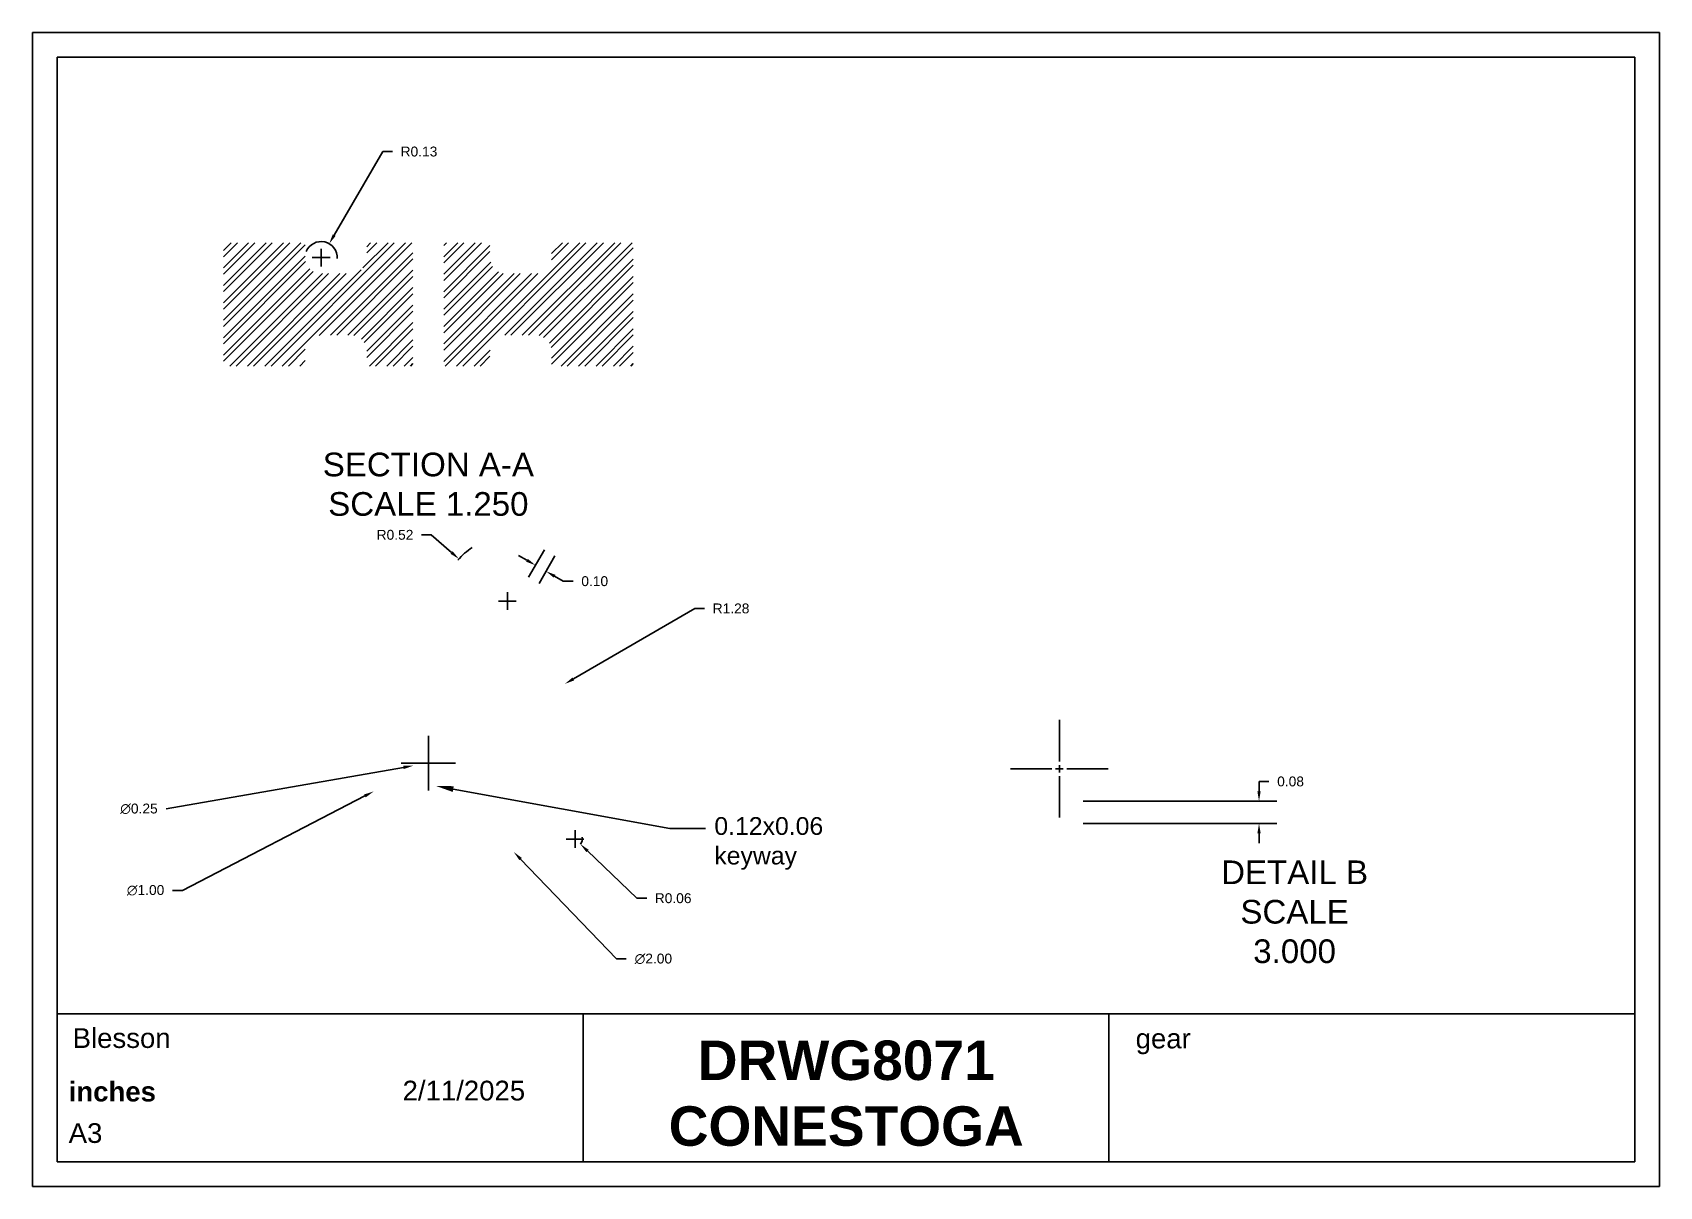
# Paper-space layout 'Layout1' of a CAD drawing. Header units: inches. Extents: x 0.8 to 17.3, y 0.9 to 12.6.
import ezdxf
from ezdxf import colors
from ezdxf.entities.mleader import LeaderData, LeaderLine
from ezdxf.math import Vec2, Vec3

# ---------------------------------------------------------------- set-up
doc = ezdxf.new("R2010")
doc.units = ezdxf.units.IN
doc.header["$MEASUREMENT"] = 0
doc.linetypes.add('CENTER2', pattern=[1.125, 0.75, -0.125, 0.125, -0.125])
doc.linetypes.add('HIDDEN', pattern=[0.375, 0.25, -0.125])
for name, color, linetype in [('Annotations', 140, 'Continuous'), ('Center', 10, 'CENTER2'), ('hidden', 100, 'HIDDEN')]:
    doc.layers.add(name, color=color, linetype=linetype)
doc.layers.add('MD_Annotation', color=7, linetype='Continuous', lineweight=25)
doc.layers.add('MD_Hatching', color=7, linetype='Continuous', lineweight=25)
doc.styles.get("Standard").update_dxf_attribs({"font": 'arial.ttf'})
doc.dimstyles.get("Standard").update_dxf_attribs({"dimtxt": 0.1, "dimasz": 0.1, "dimexe": 0.18, "dimexo": 0.0625, "dimgap": 0.09, "dimtad": 0, "dimtih": 1, "dimtoh": 1, "dimzin": 0, "dimdsep": 46, "dimtxsty": 'Standard', "dimcen": 0.09, "dimadec": 0, "dimazin": 0, "dimtfac": 1, "dimtofl": 0, "dimtmove": 0, "dimatfit": 3, "dimfxl": 1, "dimtolj": 1, "dimtzin": 0, "dimarcsym": 0})

# ---------------------------------------------------------------- blocks, each defined once
blk = doc.blocks.new('*D33')
at = {"layer": 'Annotations', "color": 0, "lineweight": -2, "transparency": 16777216}
for p, q in [((4.780920326594202, 7.554610091899749), (4.880920326594204, 7.554610091899749)), ((4.880920326594204, 7.554610091899749), (5.086953941078486, 7.375718031461051)), ((5.653272142599235, 6.79400297715998), (5.653272142599235, 6.97400297715998)), ((5.563272142599235, 6.88400297715998), (5.743272142599234, 6.884002977159979))]:
    blk.add_line(p, q, dxfattribs=at)
blk.add_arc((5.653272142599235, 6.884002977159979), 0.6500000000000008, 123.1667925779748, 140.5290095421546, dxfattribs=at)
at = {"layer": 'Annotations', "color": 0, "transparency": 16777216}
blk.add_solid([(5.097880942285177, 7.388302880383734), (5.076026939871794, 7.363133182538367), (5.162463034614586, 7.310156024220908)], dxfattribs=at)
at = {"layer": 'Defpoints', "color": 0, "transparency": 16777216}
for p in [(5.162463034614586, 7.310156024220908), (5.653272142599235, 6.884002977159979)]:
    blk.add_point(p, dxfattribs=at)
at = {"layer": 'Annotations', "color": 0, "transparency": 16777216, "insert": (4.513703409813847, 7.554610091899749), "char_height": 0.1, "attachment_point": 5}
blk.add_mtext('\\A1;R0.52', dxfattribs=at)
blk = doc.blocks.new('*D34')
at = {"layer": 'Annotations', "color": 0, "lineweight": -2, "transparency": 16777216}
for p, q in [((4.389092280948026, 11.44079915240102), (3.896342772502264, 10.5932599721359)), ((4.489092280948028, 11.44079915240102), (4.389092280948026, 11.44079915240102)), ((3.764406068889001, 10.27632615746812), (3.764406068889002, 10.45632615746813)), ((3.674406068889001, 10.36632615746812), (3.854406068889, 10.36632615746812))]:
    blk.add_line(p, q, dxfattribs=at)
blk.add_arc((3.764406068889001, 10.36632615746813), 0.1624999999999996, 356.3606802431818, 157.9631617257375, dxfattribs=at)
at = {"layer": 'Annotations', "color": 0, "transparency": 16777216}
blk.add_solid([(3.881934276332881, 10.60163690569864), (3.910751268671646, 10.58488303857315), (3.846081171125783, 10.5068089951196)], dxfattribs=at)
at = {"layer": 'Defpoints', "color": 0, "transparency": 16777216}
for p in [(3.846081171125783, 10.5068089951196), (3.764406068889001, 10.36632615746813)]:
    blk.add_point(p, dxfattribs=at)
at = {"layer": 'Annotations', "color": 0, "transparency": 16777216, "insert": (4.756820793908464, 11.44079915240102), "char_height": 0.1, "attachment_point": 5}
blk.add_mtext('\\A1;R0.13', dxfattribs=at)
blk = doc.blocks.new('*D36')
at = {"layer": 'Annotations', "color": 0, "lineweight": -2, "transparency": 16777216}
for p, q in [((5.851922041924563, 7.296817950413923), (5.765319501546542, 7.346817950414656)), ((5.86809345900466, 7.124827666429422), (6.028524582303903, 7.402702523093629)), ((5.975616947825449, 7.062748951213319), (6.136048071124693, 7.340623807877526)), ((6.132650611501394, 7.134739235196355), (6.219253151879415, 7.084739235195622)), ((6.219253151879415, 7.084739235195622), (6.319253151879415, 7.084739235195624))]:
    blk.add_line(p, q, dxfattribs=at)
at = {"layer": 'Annotations', "color": 0, "transparency": 16777216}
for points in [[(5.860255375258019, 7.311251707143595), (5.843588708591106, 7.282384193684253), (5.938524582302584, 7.24681795041319)], [(6.14098394483485, 7.149172991926026), (6.124317278167938, 7.120305478466684), (6.046048071123373, 7.184739235197087)]]:
    blk.add_solid(points, dxfattribs=at)
at = {"layer": 'Defpoints', "color": 0, "transparency": 16777216}
for p in [(6.046048071123373, 7.184739235197087), (5.836843459004202, 7.070701078693158), (5.944366947824991, 7.008622363477055)]:
    blk.add_point(p, dxfattribs=at)
at = {"layer": 'Annotations', "color": 0, "transparency": 16777216, "insert": (6.538959836736167, 7.084739235195622), "char_height": 0.1, "attachment_point": 5}
blk.add_mtext('\\A1;0.10', dxfattribs=at)
blk = doc.blocks.new('*D37')
at = {"layer": 'Annotations', "color": 0, "lineweight": -2, "transparency": 16777216}
for p, q in [((7.553870757716431, 6.808308604184068), (6.322320421784406, 6.093741838385552)), ((7.653870757716438, 6.808308604184069), (7.553870757716431, 6.808308604184068)), ((4.851906068892276, 5.15058204631365), (4.851906068892276, 5.330582046313649)), ((4.761906068892277, 5.24058204631365), (4.941906068892276, 5.24058204631365))]:
    blk.add_line(p, q, dxfattribs=at)
at = {"layer": 'Annotations', "color": 0, "transparency": 16777216}
blk.add_solid([(6.313956110097426, 6.108157665374692), (6.330684733471386, 6.079326011396412), (6.235825459849566, 6.04355596826367)], dxfattribs=at)
at = {"layer": 'Defpoints', "color": 0, "transparency": 16777216}
for p in [(6.235825459849566, 6.04355596826367), (4.851906068892276, 5.240582046313649)]:
    blk.add_point(p, dxfattribs=at)
at = {"layer": 'Annotations', "color": 0, "transparency": 16777216, "insert": (7.921701589912889, 6.808308604184068), "char_height": 0.1, "attachment_point": 5}
blk.add_mtext('\\A1;R1.28', dxfattribs=at)
blk = doc.blocks.new('*D40')
at = {"layer": 'Annotations', "color": 0, "lineweight": -2, "transparency": 16777216}
for p, q in [((6.249455481676851, 4.470632863236459), (6.429455481676851, 4.470632863236459)), ((6.339455481676851, 4.38063286323646), (6.339455481676851, 4.56063286323646)), ((6.966683557445872, 3.870095825655067), (6.465859431960918, 4.349607901544323)), ((7.066683557445872, 3.870095825655067), (6.966683557445872, 3.870095825655067))]:
    blk.add_line(p, q, dxfattribs=at)
blk.add_arc((6.339455481676851, 4.47063286323646), 0.07500000000000018, 316.2453872273908, 14.60996579343709, dxfattribs=at)
at = {"layer": 'Annotations', "color": 0, "transparency": 16777216}
blk.add_solid([(6.47738561878874, 4.361646372999948), (6.454333245133094, 4.337569430088697), (6.393628603227166, 4.418765022511258)], dxfattribs=at)
at = {"layer": 'Defpoints', "color": 0, "transparency": 16777216}
for p in [(6.339455481676851, 4.47063286323646), (6.393628603227166, 4.418765022511258)]:
    blk.add_point(p, dxfattribs=at)
at = {"layer": 'Annotations', "color": 0, "transparency": 16777216, "insert": (7.334377963994302, 3.870095825655067), "char_height": 0.1, "attachment_point": 5}
blk.add_mtext('\\A1;R0.06', dxfattribs=at)
blk = doc.blocks.new('*D41')
at = {"layer": 'Annotations', "color": 0, "lineweight": -2, "transparency": 16777216}
for p, q in [((4.851906068892276, 5.150582046313648), (4.851906068892276, 5.330582046313648)), ((4.761906068892277, 5.240582046313649), (4.941906068892276, 5.240582046313648)), ((6.759617366558968, 3.255514613024007), (5.787346136559707, 4.267210647616135)), ((6.859617366558967, 3.255514613024007), (6.759617366558968, 3.255514613024007))]:
    blk.add_line(p, q, dxfattribs=at)
at = {"layer": 'Annotations', "color": 0, "transparency": 16777216}
blk.add_solid([(5.799363067407825, 4.278759290426844), (5.77532920571159, 4.255662004805426), (5.718054279695453, 4.33931223270484)], dxfattribs=at)
at = {"layer": 'Defpoints', "color": 0, "transparency": 16777216}
for p in [(3.9857578580891, 6.141851859922456), (5.718054279695453, 4.33931223270484)]:
    blk.add_point(p, dxfattribs=at)
at = {"layer": 'Annotations', "color": 0, "transparency": 16777216, "insert": (7.133723778564425, 3.255514613024008), "char_height": 0.1, "attachment_point": 5}
blk.add_mtext('\\A1;∅2.00', dxfattribs=at)
blk = doc.blocks.new('*D42')
at = {"layer": 'Annotations', "color": 0, "lineweight": -2, "transparency": 16777216}
for p, q in [((4.851906068892275, 5.150582046313648), (4.851906068892276, 5.330582046313648)), ((4.761906068892277, 5.240582046313648), (4.941906068892275, 5.240582046313647)), ((2.357987759051258, 3.950373968770591), (4.207974655335848, 4.907449438130028)), ((2.257987759051257, 3.950373968770591), (2.357987759051258, 3.950373968770591))]:
    blk.add_line(p, q, dxfattribs=at)
at = {"layer": 'Annotations', "color": 0, "transparency": 16777216}
blk.add_solid([(4.200316434458063, 4.922252459131325), (4.215632876213632, 4.892646417128731), (4.296792781343631, 4.953398763396734)], dxfattribs=at)
at = {"layer": 'Defpoints', "color": 0, "transparency": 16777216}
for p in [(5.40701935644092, 5.527765329230562), (4.296792781343631, 4.953398763396734)]:
    blk.add_point(p, dxfattribs=at)
at = {"layer": 'Annotations', "color": 0, "transparency": 16777216, "insert": (1.983881347045801, 3.950373968770592), "char_height": 0.1, "attachment_point": 5}
blk.add_mtext('\\A1;∅1.00', dxfattribs=at)
blk = doc.blocks.new('*D43')
at = {"layer": 'Annotations', "color": 0, "lineweight": -2, "transparency": 16777216}
for p, q in [((4.851906068892276, 5.150582046313647), (4.851906068892276, 5.330582046313647)), ((2.191499089679223, 4.776609757134432), (4.599466292756265, 5.196556804413117)), ((4.761906068892277, 5.240582046313647), (4.941906068892275, 5.240582046313647))]:
    blk.add_line(p, q, dxfattribs=at)
at = {"layer": 'Annotations', "color": 0, "transparency": 16777216}
blk.add_solid([(4.59660286238875, 5.212975651641475), (4.602329723123779, 5.180137957184758), (4.697979376126415, 5.213737386618202)], dxfattribs=at)
at = {"layer": 'Defpoints', "color": 0, "transparency": 16777216}
for p in [(4.697979376126415, 5.213737386618202), (5.005832761658137, 5.267426706009092)]:
    blk.add_point(p, dxfattribs=at)
at = {"layer": 'Annotations', "color": 0, "transparency": 16777216, "insert": (1.916846975081679, 4.776609757134432), "char_height": 0.1, "attachment_point": 5}
blk.add_mtext('\\A1;∅0.25', dxfattribs=at)
blk = doc.blocks.new('*D44')
at = {"layer": 'Annotations', "color": 0, "lineweight": -2, "transparency": 16777216}
for p, q in [((13.27626140238183, 4.953891980213161), (13.27626140238183, 5.053891980213161)), ((13.27626140238183, 5.053891980213161), (13.37626140238183, 5.053891980213161)), ((11.49354812717235, 4.853891980213161), (13.45626140238183, 4.853891980213161)), ((11.49354812717235, 4.627867663207367), (13.45626140238183, 4.627867663207367)), ((13.27626140238183, 4.527867663207367), (13.27626140238183, 4.427867663207366))]:
    blk.add_line(p, q, dxfattribs=at)
at = {"layer": 'Annotations', "color": 0, "transparency": 16777216}
for points in [[(13.25959473571516, 4.953891980213161), (13.29292806904849, 4.953891980213161), (13.27626140238183, 4.853891980213161)], [(13.25959473571516, 4.527867663207367), (13.29292806904849, 4.527867663207367), (13.27626140238183, 4.627867663207367)]]:
    blk.add_solid(points, dxfattribs=at)
at = {"layer": 'Defpoints', "color": 0, "transparency": 16777216}
for p in [(11.43104812717235, 4.853891980213161), (13.27626140238183, 4.853891980213161), (11.43104812717235, 4.627867663207367)]:
    blk.add_point(p, dxfattribs=at)
at = {"layer": 'Annotations', "color": 0, "transparency": 16777216, "insert": (13.59624093853462, 5.053891980213157), "char_height": 0.1, "attachment_point": 5}
blk.add_mtext('\\A1;0.08', dxfattribs=at)
blk = doc.blocks.new('*U45')
at = {"layer": 'Center', "color": 0, "linetype": 'CENTER2', "transparency": 16777216}
for p, q in [((0, 0.03125), (0, 0.27625)), ((-0.27625, 0), (-0.03125, 0)), ((0.03125, 0), (0.27625, 0)), ((0, -0.27625), (0, -0.03125))]:
    blk.add_line(p, q, dxfattribs=at)
at = {"layer": 'Center', "color": 0, "linetype": 'Continuous', "transparency": 16777216}
for p, q in [((-0.015625, 0), (0.015625, 0)), ((0, -0.015625), (0, 0.015625))]:
    blk.add_line(p, q, dxfattribs=at)
blk = doc.blocks.new('*U46')
at = {"layer": 'Center', "color": 0, "linetype": 'CENTER2', "transparency": 16777216}
for p, q in [((0, 0.07499999999999998), (0, 0.4949999999999999)), ((-0.4949999999999999, 0), (-0.07499999999999996, 0)), ((0.07499999999999998, 0), (0.4949999999999999, 0)), ((0, -0.4949999999999999), (0, -0.07499999999999996))]:
    blk.add_line(p, q, dxfattribs=at)
at = {"layer": 'Center', "color": 0, "linetype": 'Continuous', "transparency": 16777216}
for p, q in [((-0.03749999999999999, 0), (0.03749999999999999, 0)), ((0, -0.03749999999999999), (0, 0.03749999999999999))]:
    blk.add_line(p, q, dxfattribs=at)

psp = doc.layouts.get("Layout1")

# ---------------------------------------------------------------- hatches: boundary and pattern name
at = {"layer": 'MD_Hatching'}
h = psp.add_hatch(dxfattribs=at)
h.set_pattern_fill('STEEL', color=256, style=0)
h.set_pattern_definition([(45, (0, 0), (-0.08838834764831845, 0.08838834764831845), []), (45, (0, 0.0625), (-0.08838834764831845, 0.08838834764831845), [])])
edge = h.paths.add_edge_path(flags=0)
edge.add_line((6.930231677434413, 10.51632615746813), (6.101906068894095, 10.51632615746813))
edge.add_line((6.101906068894095, 10.51632615746813), (6.101906068894095, 10.36632615746813))
edge.add_ellipse((5.939406068894096, 10.36632615746813), major_axis=(2.546300877934597e-16, -0.1624999999999998), ratio=1, start_angle=-2.2737367544323206e-13, end_angle=90, ccw=False)
edge.add_line((5.939406068894096, 10.20382615746813), (5.639406068894096, 10.20382615746813))
edge.add_ellipse((5.639406068894095, 10.36632615746813), major_axis=(-0.1625, -3.608224830031865e-17), ratio=1, start_angle=0, end_angle=89.99999999999989, ccw=False)
edge.add_line((5.476906068894095, 10.36632615746813), (5.476906068894095, 10.51632615746813))
edge.add_line((5.476906068894095, 10.51632615746813), (5.008156068894095, 10.51632615746813))
edge.add_line((5.008156068894095, 10.51632615746813), (5.008156068894095, 9.266326157468129))
edge.add_line((5.008156068894095, 9.266326157468129), (5.476906068894095, 9.266326157468129))
edge.add_line((5.476906068894095, 9.266326157468129), (5.476906068894095, 9.416326157468129))
edge.add_ellipse((5.639406068894095, 9.416326157468129), major_axis=(-0.1624999999999996, -2.546300877934596e-16), ratio=0.9999999999999998, start_angle=269.9999999999998, end_angle=360, ccw=False)
edge.add_line((5.639406068894095, 9.578826157468129), (5.939406068894095, 9.578826157468129))
edge.add_ellipse((5.939406068894096, 9.416326157468129), major_axis=(0.1624999999999999, 2.546300877934597e-16), ratio=1, start_angle=0, end_angle=89.99999999999989, ccw=False)
edge.add_line((6.101906068894095, 9.416326157468129), (6.101906068894095, 9.266326157468129))
edge.add_line((6.101906068894095, 9.266326157468129), (6.930231677434413, 9.266326157468129))
edge.add_line((6.930231677434413, 9.266326157468129), (6.930231677434413, 10.51632615746813))
edge = h.paths.add_edge_path(flags=0)
edge.add_line((3.601906068894096, 10.51632615746813), (2.773580460353777, 10.51632615746813))
edge.add_line((2.773580460353777, 10.51632615746813), (2.773580460353778, 9.266326157468129))
edge.add_line((2.773580460353778, 9.266326157468129), (3.601906068894096, 9.266326157468129))
edge.add_line((3.601906068894096, 9.266326157468129), (3.601906068894095, 9.416326157468129))
edge.add_ellipse((3.764406068894095, 9.416326157468129), major_axis=(1.824655911928224e-16, 0.1624999999999998), ratio=1, start_angle=0, end_angle=90, ccw=False)
edge.add_line((3.764406068894095, 9.578826157468129), (4.064406068894096, 9.578826157468129))
edge.add_ellipse((4.064406068894096, 9.416326157468129), major_axis=(0.1624999999999997, 3.639040075400302e-16), ratio=1, start_angle=-2.2737367544323206e-13, end_angle=90, ccw=False)
edge.add_line((4.226906068894095, 9.416326157468129), (4.226906068894095, 9.266326157468129))
edge.add_line((4.226906068894095, 9.266326157468129), (4.695656068894095, 9.266326157468129))
edge.add_line((4.695656068894095, 9.266326157468129), (4.695656068894095, 10.51632615746813))
edge.add_line((4.695656068894095, 10.51632615746813), (4.226906068894095, 10.51632615746813))
edge.add_line((4.226906068894095, 10.51632615746813), (4.226906068894095, 10.36632615746813))
edge.add_ellipse((4.064406068894096, 10.36632615746813), major_axis=(-1.005101513828945e-16, -0.1624999999999998), ratio=1, start_angle=-1.1368683772161603e-13, end_angle=90, ccw=False)
edge.add_line((4.064406068894096, 10.20382615746813), (3.764406068894096, 10.20382615746813))
edge.add_ellipse((3.764406068894095, 10.36632615746813), major_axis=(-0.1624999999999997, -2.546300877934602e-16), ratio=1, start_angle=-2.2737367544323206e-13, end_angle=90.00000000000011, ccw=False)
edge.add_line((3.601906068894096, 10.36632615746813), (3.601906068894096, 10.51632615746813))

# ---------------------------------------------------------------- linework, layer by layer
for p, q in [((1.087454473754086, 2.697915759626493), (17.08745447375409, 2.697915759626493)), ((6.420787807087418, 2.697915759626493), (6.420787807087418, 1.197915759626493)), ((11.75412114042075, 2.697915759626493), (11.75412114042075, 1.197915759626493))]:
    psp.add_line(p, q)
for points in [[(0.8374544737540859, 12.64791575962649), (17.33745447375409, 12.64791575962649), (17.33745447375409, 0.9479157596264933), (0.8374544737540859, 0.9479157596264933)], [(1.087454473754086, 12.39791575962649), (17.08745447375409, 12.39791575962649), (17.08745447375409, 1.197915759626493), (1.087454473754086, 1.197915759626493)]]:
    psp.add_lwpolyline(points, close=True)
for p in [(6.420787807087418, 2.697915759626493), (11.75412114042075, 2.697915759626493)]:
    psp.add_point(p)

# ---------------------------------------------------------------- block references
at = {"layer": 'Center', "linetype": 'CENTER2', "extrusion": (0, 0, -1)}
for name, p in [('*U46', (-11.25104812717473, 5.182867663206707)), ('*U45', (-4.851906068892276, 5.240582046313648))]:
    psp.add_blockref(name, p, dxfattribs=at)

# ---------------------------------------------------------------- texts
at = {"attachment_point": 1}
for s, width, insert, char_height in [('Blesson', 4.696646090184927, (1.243992249731413, 2.552411648970118), 0.2), ('gear', 4.742527746435258, (12.02517264922117, 2.547837756759083), 0.2), ('\\pxqc;{\\fArial|b1|i0|c0|p34;DRWG8071\\PCONESTOGA}', 5.001730887439365, (6.588917778069344, 2.42718675344055), 0.4), ('{\\fArial|b1|i0|c0|p34;inches}', 1.655979296046308, (1.204054787710824, 2.009679410413209), 0.2), ('2/11/2025', 1.648802600994102, (4.590387152301751, 2.01999425888749), 0.2), ('A3', 4.98771197945365, (1.204054787710824, 1.58933140359299), 0.2)]:
    psp.add_mtext_dynamic_manual_height_columns(s, width=width, gutter_width=1, heights=[0], dxfattribs=dict(at, insert=insert, char_height=char_height))
at = {"layer": 'hidden', "insert": (13.63714148944723, 4.253366810722639), "char_height": 0.24, "width": 1.702100954979536, "attachment_point": 2}
psp.add_mtext('DETAIL B\\PSCALE 3.000', dxfattribs=at)
at = {"layer": 'MD_Annotation', "insert": (4.851906068892276, 8.388288012087044), "char_height": 0.24, "width": 2.248240109140518, "attachment_point": 2}
psp.add_mtext('SECTION A-A\\PSCALE 1.250', dxfattribs=at)

# ---------------------------------------------------------------- dimensions: what is measured, and where the dimension line sits
at = {"layer": 'Annotations'}
for center, mpoint, picture, middle in [((3.764406068889001, 10.36632615746813), (3.846081171125783, 10.5068089951196), '*D34', (4.756820793908464, 11.44079915240102)), ((5.653272142599235, 6.884002977159979), (5.162463034614586, 7.310156024220908), '*D33', (4.513703409813847, 7.554610091899749)), ((4.851906068892276, 5.240582046313649), (6.235825459849566, 6.04355596826367), '*D37', (7.921701589912889, 6.808308604184068)), ((6.339455481676851, 4.47063286323646), (6.393628603227166, 4.418765022511258), '*D40', (7.334377963994302, 3.870095825655067))]:
    dim = psp.add_radius_dim(center=center, mpoint=mpoint, dimstyle='Standard', override={"dimlfac": -0.7999999999999999}, dxfattribs=at)
    dim.commit()
    dim.dimension.update_dxf_attribs({"geometry": picture, "text_midpoint": middle, "dimtype": 164})
dim = psp.add_aligned_dim(p1=(5.836843459004202, 7.070701078693158), p2=(5.944366947824991, 7.008622363477055), distance=0.2033622465937841, dimstyle='Standard', override={"dimlfac": -0.7999999999999999}, dxfattribs=at)
dim.commit()
dim.dimension.update_dxf_attribs({"geometry": '*D36', "text_midpoint": (6.538959836736167, 7.084739235195622)})
for p1, p2, picture, middle in [((3.9857578580891, 6.141851859922456), (5.718054279695453, 4.33931223270484), '*D41', (7.133723778564425, 3.255514613024008)), ((5.40701935644092, 5.527765329230562), (4.296792781343631, 4.953398763396734), '*D42', (1.983881347045801, 3.950373968770592)), ((5.005832761658137, 5.267426706009092), (4.697979376126415, 5.213737386618202), '*D43', (2.191499089679223, 4.776609757134432))]:
    dim = psp.add_diameter_dim_2p(p1=p1, p2=p2, dimstyle='Standard', override={"dimlfac": -0.7999999999999999}, dxfattribs=at)
    dim.commit()
    dim.dimension.update_dxf_attribs({"geometry": picture, "text_midpoint": middle, "dimtype": 163})
dim = psp.add_linear_dim(base=(13.27626140238183, 4.853891980213161), p1=(11.43104812717235, 4.627867663207365), p2=(11.43104812717235, 4.853891980213159), angle=90, dimstyle='Standard', override={"dimlfac": -0.3333333333333333}, dxfattribs=at)
dim.commit()
dim.dimension.update_dxf_attribs({"geometry": '*D44', "text_midpoint": (13.59624093853462, 5.053891980213157)})

# ---------------------------------------------------------------- leaders
ml = psp.add_multileader_mtext('Standard', dxfattribs=at)
ml.set_content('0.12x0.06\\Pkeyway', color=256)
ml.set_leader_properties()
ml.build(insert=Vec2(0, 0))
ml.multileader.update_dxf_attribs({"dogleg_length": 0.36, "arrow_head_size": 0.18})
ctx = ml.context
ctx.base_point, ctx.char_height, ctx.arrow_head_size, ctx.landing_gap_size, ctx.plane_origin = Vec3(7.662141708249011, 4.576287334329457), 0.18, 0.18, 0.09, Vec3(4.926906068891101, 5.009332046314679)
notes = []
notes.append((ctx, [(0, (1, 1, 0), (7.30214170824901, 4.576287334329457), (1, 0), 0.36, [(0, [(4.926906068891101, 5.009332046314679)], 0, [])])]))
ctx.mtext.insert, ctx.mtext.flow_direction = Vec3(7.75214170824901, 4.692747088763291), 5
for ctx, leaders in notes:
    for number, flags, end, landing, length, lines in leaders:
        leader = LeaderData()
        leader.index, (leader.has_last_leader_line, leader.has_dogleg_vector, leader.attachment_direction) = number, flags
        leader.last_leader_point, leader.dogleg_vector, leader.dogleg_length = Vec3(end), Vec3(landing), length
        for number, points, colour, breaks in lines:
            line = LeaderLine()
            line.index, line.vertices, line.color, line.breaks = number, Vec3.list(points), colors.encode_raw_color(colour), breaks
            leader.lines.append(line)
        ctx.leaders.append(leader)

doc.saveas('drawing.dxf')
